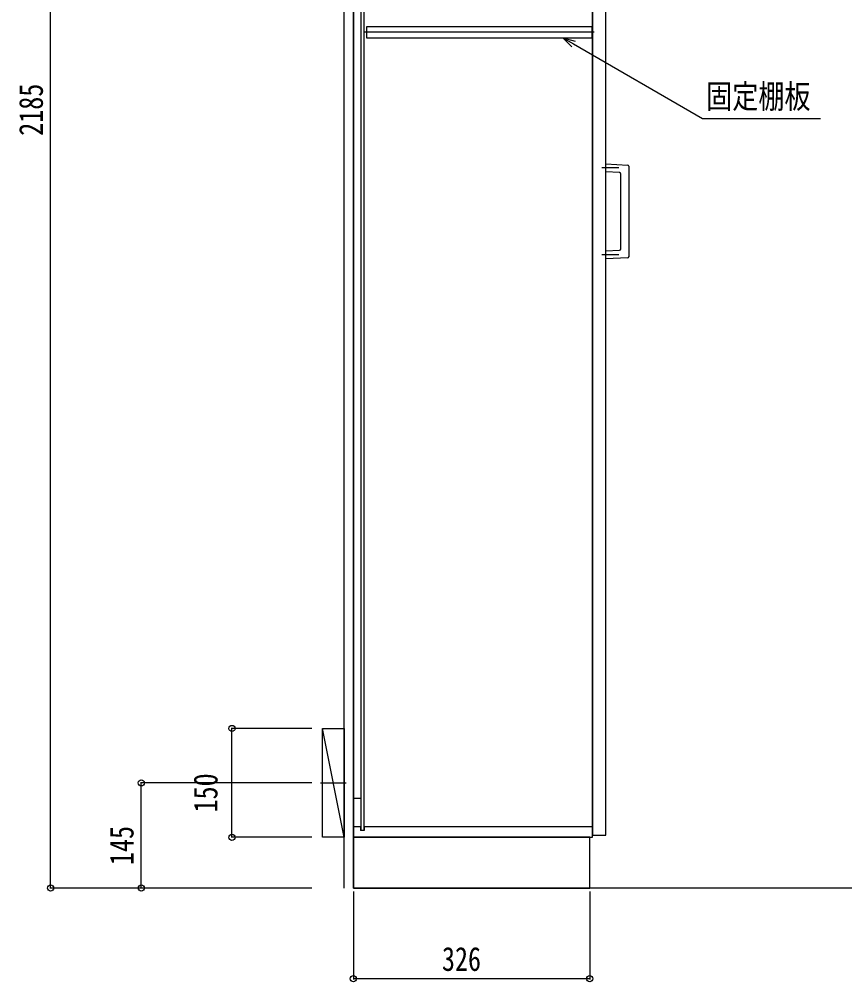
# Model space of a CAD drawing. Units: millimetres, scale not verified. Extents: x -4205 to 4205, y -2970 to 2970.
# Drawn here: x -2440 to -1301, y -1272 to 55 of the extents above; entities that cross this region are included whole.
import ezdxf
from ezdxf.enums import TextEntityAlignment as Align

# ---------------------------------------------------------------- set-up
doc = ezdxf.new("R2010")
doc.units = ezdxf.units.MM
doc.header["$LTSCALE"] = 20
for name, color, linetype in [('0-2_YKK_11', 7, 'Continuous'), ('0-3_YKK_12', 2, 'Continuous'), ('0-4_YKK_13', 4, 'Continuous'), ('0-5_YKK_D', 6, 'Continuous'), ('0-7_YSS_K', 3, 'Continuous')]:
    doc.layers.add(name, color=color, linetype=linetype)
doc.styles.add('ＭＳ ゴシック', font='')
doc.styles.get('ＭＳ ゴシック').set_extended_font_data('MS Gothic')

msp = doc.modelspace()

# ---------------------------------------------------------------- linework, layer by layer
at = {"layer": '0-2_YKK_11'}
msp.add_lwpolyline([(-1649.48, 44.5), (-1960.98, 44.5), (-1960.98, 29.5), (-1649.48, 29.5)], close=True, dxfattribs=at)
at = {"layer": '0-3_YKK_12'}
for p, q in [((-1968.48, 1107.5), (-1968.48, -1063.5)), ((-1964.48, 1107.5), (-1964.48, -1063.5)), ((-1646.69, 37), (-1963.77, 37)), ((-2024.27, -998), (-1988.69, -998)), ((-1968.48, -1019.5), (-1978.98, -1019.5)), ((-1978.98, -1058), (-1968.98, -1058)), ((-1968.98, -1058), (-1968.98, -1063.5)), ((-1963.98, -1058), (-1963.98, -1063.5)), ((-1963.98, -1058), (-1648.98, -1058)), ((-1963.98, -1063.5), (-1968.98, -1063.5))]:
    msp.add_line(p, q, dxfattribs=at)
for points in [[(-1978.98, -1073), (-1648.98, -1073), (-1648.98, 1117), (-1978.98, 1117)], [(-1648.98, -1070), (-1630.98, -1070), (-1630.98, 1114), (-1648.98, 1114)], [(-1978.98, -1143), (-1652.98, -1143), (-1652.98, -1073), (-1978.98, -1073)]]:
    msp.add_lwpolyline(points, close=True, dxfattribs=at)
at = {"layer": '0-4_YKK_13'}
for p, q in [((-1630.98, -144.49), (-1600.4, -146.1)), ((-1630.98, -155.51), (-1630.98, -144.49)), ((-1612.93, -150), (-1636.08, -150)), ((-1611.88, -156.51), (-1630.98, -155.51)), ((-1609.98, -261.49), (-1609.98, -158.51)), ((-1598.98, -147.59), (-1598.98, -272.41)), ((-1612.93, -270), (-1636.08, -270))]:
    msp.add_line(p, q, dxfattribs=at)
msp.add_lwpolyline([(-1600.4, -273.9), (-1630.98, -275.51), (-1630.98, -264.49), (-1611.88, -263.49)], dxfattribs=at)
for centre, radius, start, end in [((-1611.98, -158.51), 2, 0.20478, 86.80473), ((-1600.48, -147.59), 1.5, 359.78876, 87.2363), ((-1611.98, -261.49), 2, 273.20478, 359.80473), ((-1600.48, -272.41), 1.5, 272.78876, 0.2363)]:
    msp.add_arc(centre, radius, start, end, dxfattribs=at)
at = {"layer": '0-5_YKK_D'}
for p, q in [((-2396.48, -1143), (-2396.48, 1042)), ((-2036.42, -923), (-2147.48, -923)), ((-2146.48, -1073), (-2146.48, -923)), ((-2036.42, -998), (-2272.48, -998)), ((-2271.48, -1143), (-2271.48, -998)), ((-2036.42, -1073), (-2147.48, -1073)), ((-2036.42, -1143), (-2397.48, -1143)), ((-2036.42, -1143), (-2272.48, -1143)), ((-1978.98, -1148), (-1978.98, -1269)), ((-1652.98, -1148), (-1652.98, -1269)), ((-1652.98, -1268), (-1978.98, -1268))]:
    msp.add_line(p, q, dxfattribs=at)
for points in [[(-1677.5, 17.06), (-1689.94, 29.5), (-1672.94, 24.94)], [(-1689.94, 29.5), (-1675.22, 21), (-1497.29, -81.72), (-1334.8, -81.72)]]:
    msp.add_lwpolyline(points, dxfattribs=at)
for centre in [(-2146.48, -923), (-2271.48, -998), (-2146.48, -1073), (-2396.48, -1143), (-2271.48, -1143), (-1978.98, -1268), (-1652.98, -1268)]:
    msp.add_circle(centre, 4.25, dxfattribs=at)
at = {"layer": '0-7_YSS_K'}
for p, q in [((-1991.48, -1143), (-1991.48, 1200.81)), ((-1991.48, -1073), (-2021.48, -923))]:
    msp.add_line(p, q, dxfattribs=at)
msp.add_lwpolyline([(297.02, -1143), (-1978.98, -1143), (-1978.98, 1200.81)], dxfattribs=at)
msp.add_lwpolyline([(-1991.48, -1073), (-2021.48, -1073), (-2021.48, -923), (-1991.48, -923)], close=True, dxfattribs=at)

# ---------------------------------------------------------------- texts
at = {"layer": '0-5_YKK_D', "style": 'ＭＳ ゴシック', "width": 0.8}
for s, p in [('2185', (-2397.28, -105.7)), ('150', (-2156.48, -1038.8)), ('145', (-2272.28, -1111.3))]:
    msp.add_text(s, height=32.99, rotation=90, dxfattribs=at).set_placement(p, align=Align.BOTTOM_LEFT)
for s, p in [('固定棚板', (-1492.43, -77.73)), ('326', (-1856.78, -1267.2))]:
    msp.add_text(s, height=32.99, dxfattribs=at).set_placement(p, align=Align.BOTTOM_LEFT)

doc.saveas('drawing.dxf')
